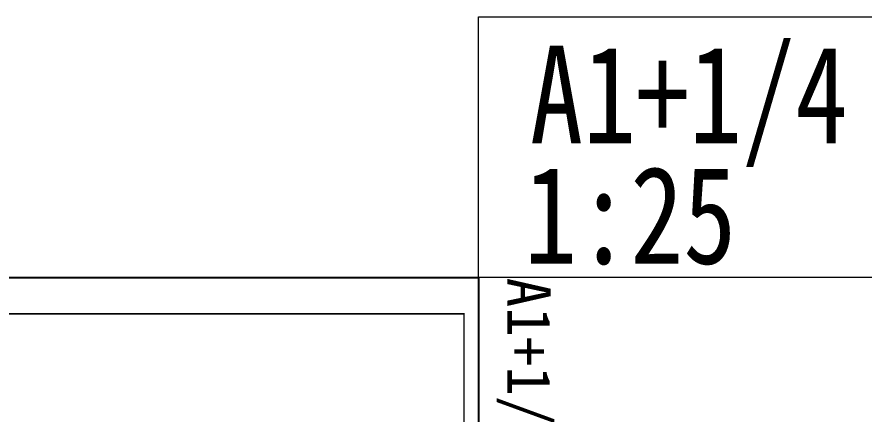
# Model space of a CAD drawing. Extents: x -1058961 to 23600, y -449123 to 2751847.
# Drawn here: x -121281 to -106651, y -14249 to -7395 of the extents above; entities that cross this region are included whole.
import ezdxf

# ---------------------------------------------------------------- set-up
doc = ezdxf.new("R2010")
doc.units = 0
doc.header["$LTSCALE"] = 1000
doc.layers.get('0').update_dxf_attribs({"linetype": 'CONTINUOUS'})
doc.layers.add('yichutu', color=7, linetype='CONTINUOUS')
doc.layers.add('图框', color=9, linetype='CONTINUOUS', lineweight=18)
doc.styles.add('_TCH_LABEL', font='simhei.ttf')
doc.styles.add('黑体', font='simhei.ttf')

# ---------------------------------------------------------------- blocks, each defined once
blk = doc.blocks.new('GFDDDDRG')
at = {"layer": '图框'}
blk.add_lwpolyline([(923310, -107437), (923310, -159999), (893610, -159999), (893610, -107437)], close=True, dxfattribs=at)
blk.add_lwpolyline([(923310, -107437), (923310, -159999), (893610, -159999), (893610, -107437)], close=True, dxfattribs=at)
at = {"layer": '图框', "const_width": 50}
blk.add_lwpolyline([(894110, -159499), (922810, -159499), (922810, -108687), (894110, -108687)], close=True, dxfattribs=at)
blk = doc.blocks.new('yct-1051-594-26275-14850-25-1002.0')
at = {"layer": 'yichutu', "color": 7}
blk.add_lwpolyline([(0, 0), (0, 14850), (26275, 14850), (26275, 0)], close=True, dxfattribs=at)
at = {"layer": 'yichutu', "color": 7, "style": '_TCH_LABEL'}
blk.add_text('A1+1/4 1:25', height=750, dxfattribs=at).set_placement((0, 15350))

msp = doc.modelspace()

# ---------------------------------------------------------------- linework, layer by layer
at = {"layer": '图框', "color": 2}
msp.add_lwpolyline([(-105560.59, -11895.1), (-113310.59, -11895.1), (-113310.59, -7395.1), (-105560.59, -7395.1)], close=True, dxfattribs=at)

# ---------------------------------------------------------------- block references
at = {"xscale": 0.5, "yscale": 0.5, "zscale": 0.5}
msp.add_blockref('GFDDDDRG', (-574965.48, 41823.38), dxfattribs=at)
at = {"layer": 'yichutu', "rotation": 270}
msp.add_blockref('yct-1051-594-26275-14850-25-1002.0', (-128160.59, -11895.1), dxfattribs=at)

# ---------------------------------------------------------------- texts
at = {"layer": '图框', "color": 2, "style": '黑体', "width": 0.8}
for s, p in [('A1+1/4', (-112420.2, -9574.4)), ('1:25', (-112519.8, -11655.93))]:
    msp.add_text(s, height=1682.363, dxfattribs=at).set_placement(p)

doc.saveas('drawing.dxf')
